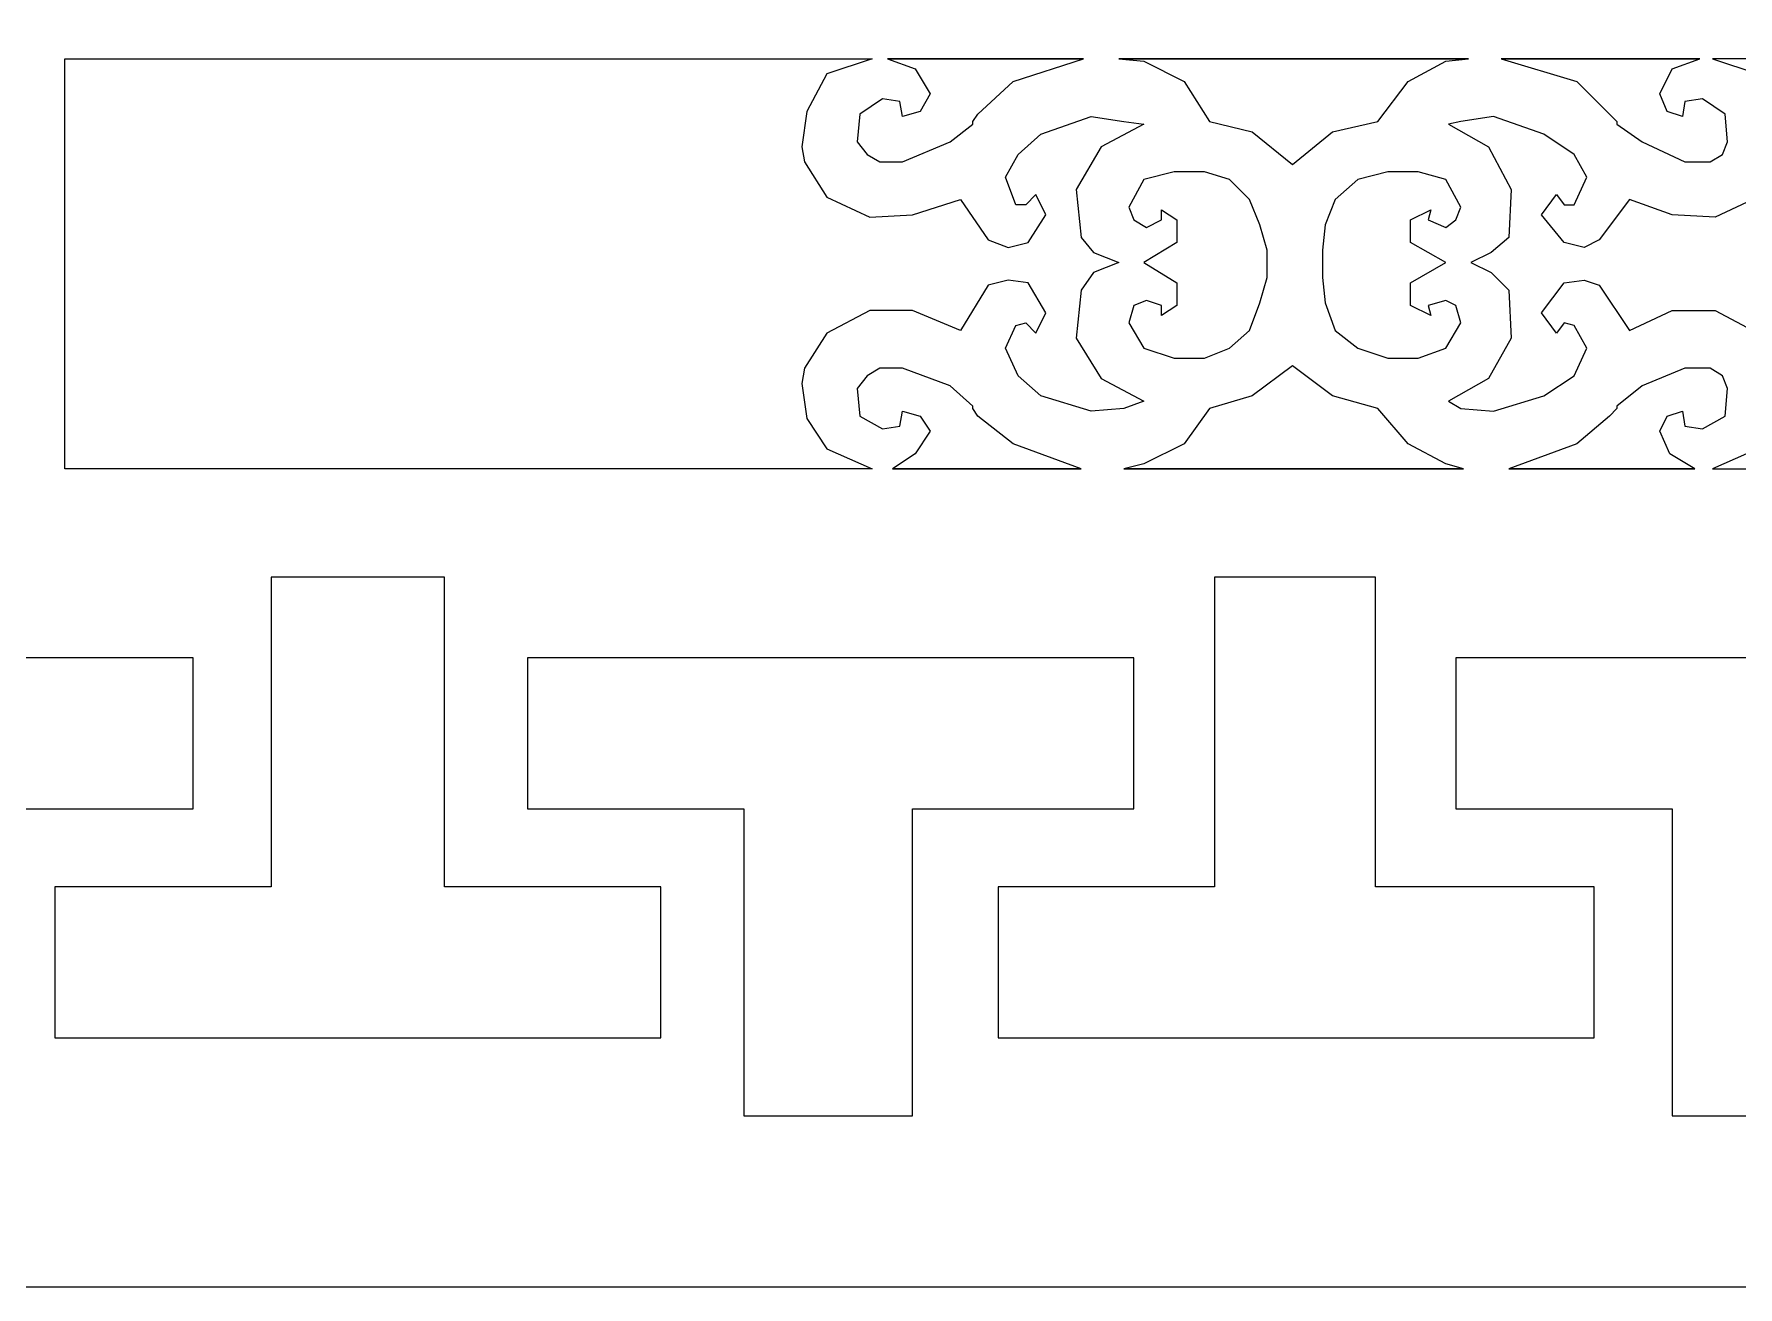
# Model space of a CAD drawing. Header units: centimetres. Extents: x -6.6 to 5.7, y -11.1 to 14.
# Drawn here: x -3.149 to 0.46, y -11.139 to -8.486 of the extents above; entities that cross this region are included whole.
import ezdxf

# ---------------------------------------------------------------- set-up
doc = ezdxf.new("R2010")
doc.units = ezdxf.units.CM
doc.header["$MEASUREMENT"] = 0

msp = doc.modelspace()

# ---------------------------------------------------------------- linework, layer by layer
at = {"color": 242, "lineweight": 9}
for points, knots in [([(-6.63835, 1.16011), (-6.63835, 1.16011), (5.6716, 1.16011), (5.6716, 1.16011), (5.6716, 1.16011), (5.6716, 1.16011), (5.6716, -11.1392), (5.6716, -11.1392), (5.6716, -11.1392), (5.6716, -11.1392), (-6.63835, -11.1392), (-6.63835, -11.1392), (-6.63835, -11.1392), (-6.63835, -11.1392), (-6.63835, 1.16011), (-6.63835, 1.16011)], [0, 0, 0, 0, 0.2, 0.2, 0.2, 0.2, 0.4, 0.4, 0.4, 0.4, 0.6, 0.6, 0.6, 0.6, 1, 1, 1, 1]), ([(-1.37326, -8.53861), (-1.37326, -8.53861), (-3.08391, -8.53861), (-3.08391, -8.53861), (-3.08391, -8.53861), (-3.08391, -8.53861), (-3.08391, -9.40725), (-3.08391, -9.40725), (-3.08391, -9.40725), (-3.08391, -9.40725), (-1.37326, -9.40725), (-1.37326, -9.40725), (-1.37326, -9.40725), (-1.37326, -9.40725), (-1.46926, -9.36465), (-1.46926, -9.36465), (-1.46926, -9.36465), (-1.46926, -9.36465), (-1.51184, -9.30069), (-1.51184, -9.30069), (-1.51184, -9.30069), (-1.51184, -9.30069), (-1.52254, -9.2261), (-1.52254, -9.2261), (-1.52254, -9.2261), (-1.52254, -9.2261), (-1.51722, -9.19416), (-1.51722, -9.19416), (-1.51722, -9.19416), (-1.51722, -9.19416), (-1.46926, -9.11947), (-1.46926, -9.11947), (-1.46926, -9.11947), (-1.46926, -9.11947), (-1.37864, -9.07154), (-1.37864, -9.07154), (-1.37864, -9.07154), (-1.37864, -9.07154), (-1.28803, -9.07154), (-1.28803, -9.07154), (-1.28803, -9.07154), (-1.28803, -9.07154), (-1.18679, -9.11418), (-1.18679, -9.11418), (-1.18679, -9.11418), (-1.18679, -9.11418), (-1.12819, -9.01826), (-1.12819, -9.01826), (-1.12819, -9.01826), (-1.12819, -9.01826), (-1.08552, -9.0076), (-1.08552, -9.0076), (-1.08552, -9.0076), (-1.08552, -9.0076), (-1.04293, -9.01293), (-1.04293, -9.01293), (-1.04293, -9.01293), (-1.04293, -9.01293), (-1.00563, -9.07684), (-1.00563, -9.07684), (-1.00563, -9.07684), (-1.00563, -9.07684), (-1.02694, -9.11947), (-1.02694, -9.11947), (-1.02694, -9.11947), (-1.02694, -9.11947), (-1.04822, -9.09818), (-1.04822, -9.09818), (-1.04822, -9.09818), (-1.04822, -9.09818), (-1.06954, -9.10352), (-1.06954, -9.10352), (-1.06954, -9.10352), (-1.06954, -9.10352), (-1.09087, -9.15147), (-1.09087, -9.15147), (-1.09087, -9.15147), (-1.09087, -9.15147), (-1.06424, -9.21012), (-1.06424, -9.21012), (-1.06424, -9.21012), (-1.06424, -9.21012), (-1.0163, -9.25273), (-1.0163, -9.25273), (-1.0163, -9.25273), (-1.0163, -9.25273), (-0.90973, -9.28471), (-0.90973, -9.28471), (-0.90973, -9.28471), (-0.90973, -9.28471), (-0.84039, -9.27936), (-0.84039, -9.27936), (-0.84039, -9.27936), (-0.84039, -9.27936), (-0.79781, -9.26341), (-0.79781, -9.26341), (-0.79781, -9.26341), (-0.79781, -9.26341), (-0.88839, -9.21542), (-0.88839, -9.21542), (-0.88839, -9.21542), (-0.88839, -9.21542), (-0.94165, -9.13013), (-0.94165, -9.13013), (-0.94165, -9.13013), (-0.94165, -9.13013), (-0.93101, -9.02892), (-0.93101, -9.02892), (-0.93101, -9.02892), (-0.93101, -9.02892), (-0.90436, -8.99159), (-0.90436, -8.99159), (-0.90436, -8.99159), (-0.90436, -8.99159), (-0.85107, -8.97028), (-0.85107, -8.97028), (-0.85107, -8.97028), (-0.85107, -8.97028), (-0.90436, -8.94899), (-0.90436, -8.94899), (-0.90436, -8.94899), (-0.90436, -8.94899), (-0.93101, -8.91702), (-0.93101, -8.91702), (-0.93101, -8.91702), (-0.93101, -8.91702), (-0.94165, -8.81575), (-0.94165, -8.81575), (-0.94165, -8.81575), (-0.94165, -8.81575), (-0.88839, -8.72518), (-0.88839, -8.72518), (-0.88839, -8.72518), (-0.88839, -8.72518), (-0.79781, -8.67718), (-0.79781, -8.67718), (-0.79781, -8.67718), (-0.79781, -8.67718), (-0.84039, -8.67188), (-0.84039, -8.67188), (-0.84039, -8.67188), (-0.84039, -8.67188), (-0.90973, -8.6612), (-0.90973, -8.6612), (-0.90973, -8.6612), (-0.90973, -8.6612), (-1.0163, -8.69851), (-1.0163, -8.69851), (-1.0163, -8.69851), (-1.0163, -8.69851), (-1.06424, -8.74116), (-1.06424, -8.74116), (-1.06424, -8.74116), (-1.06424, -8.74116), (-1.09087, -8.78913), (-1.09087, -8.78913), (-1.09087, -8.78913), (-1.09087, -8.78913), (-1.06954, -8.84769), (-1.06954, -8.84769), (-1.06954, -8.84769), (-1.06954, -8.84769), (-1.04822, -8.84769), (-1.04822, -8.84769), (-1.04822, -8.84769), (-1.04822, -8.84769), (-1.02694, -8.8264), (-1.02694, -8.8264), (-1.02694, -8.8264), (-1.02694, -8.8264), (-1.00563, -8.86908), (-1.00563, -8.86908), (-1.00563, -8.86908), (-1.00563, -8.86908), (-1.04293, -8.9277), (-1.04293, -8.9277), (-1.04293, -8.9277), (-1.04293, -8.9277), (-1.08552, -8.9383), (-1.08552, -8.9383), (-1.08552, -8.9383), (-1.08552, -8.9383), (-1.12819, -8.92235), (-1.12819, -8.92235), (-1.12819, -8.92235), (-1.12819, -8.92235), (-1.18679, -8.83705), (-1.18679, -8.83705), (-1.18679, -8.83705), (-1.18679, -8.83705), (-1.28803, -8.86908), (-1.28803, -8.86908), (-1.28803, -8.86908), (-1.28803, -8.86908), (-1.37864, -8.87438), (-1.37864, -8.87438), (-1.37864, -8.87438), (-1.37864, -8.87438), (-1.46926, -8.83176), (-1.46926, -8.83176), (-1.46926, -8.83176), (-1.46926, -8.83176), (-1.51722, -8.75712), (-1.51722, -8.75712), (-1.51722, -8.75712), (-1.51722, -8.75712), (-1.52254, -8.72518), (-1.52254, -8.72518), (-1.52254, -8.72518), (-1.52254, -8.72518), (-1.51184, -8.65056), (-1.51184, -8.65056), (-1.51184, -8.65056), (-1.51184, -8.65056), (-1.46926, -8.57062), (-1.46926, -8.57062), (-1.46926, -8.57062), (-1.46926, -8.57062), (-1.37326, -8.53861), (-1.37326, -8.53861)], [0, 0, 0, 0, 0.0178571, 0.0178571, 0.0178571, 0.0178571, 0.0357143, 0.0357143, 0.0357143, 0.0357143, 0.0535714, 0.0535714, 0.0535714, 0.0535714, 0.0714286, 0.0714286, 0.0714286, 0.0714286, 0.0892857, 0.0892857, 0.0892857, 0.0892857, 0.1071429, 0.1071429, 0.1071429, 0.1071429, 0.125, 0.125, 0.125, 0.125, 0.1428571, 0.1428571, 0.1428571, 0.1428571, 0.1607143, 0.1607143, 0.1607143, 0.1607143, 0.1785714, 0.1785714, 0.1785714, 0.1785714, 0.1964286, 0.1964286, 0.1964286, 0.1964286, 0.2142857, 0.2142857, 0.2142857, 0.2142857, 0.2321429, 0.2321429, 0.2321429, 0.2321429, 0.25, 0.25, 0.25, 0.25, 0.2678571, 0.2678571, 0.2678571, 0.2678571, 0.2857143, 0.2857143, 0.2857143, 0.2857143, 0.3035714, 0.3035714, 0.3035714, 0.3035714, 0.3214286, 0.3214286, 0.3214286, 0.3214286, 0.3392857, 0.3392857, 0.3392857, 0.3392857, 0.3571429, 0.3571429, 0.3571429, 0.3571429, 0.375, 0.375, 0.375, 0.375, 0.3928571, 0.3928571, 0.3928571, 0.3928571, 0.4107143, 0.4107143, 0.4107143, 0.4107143, 0.4285714, 0.4285714, 0.4285714, 0.4285714, 0.4464286, 0.4464286, 0.4464286, 0.4464286, 0.4642857, 0.4642857, 0.4642857, 0.4642857, 0.4821429, 0.4821429, 0.4821429, 0.4821429, 0.5, 0.5, 0.5, 0.5, 0.5178571, 0.5178571, 0.5178571, 0.5178571, 0.5357143, 0.5357143, 0.5357143, 0.5357143, 0.5535714, 0.5535714, 0.5535714, 0.5535714, 0.5714286, 0.5714286, 0.5714286, 0.5714286, 0.5892857, 0.5892857, 0.5892857, 0.5892857, 0.6071429, 0.6071429, 0.6071429, 0.6071429, 0.625, 0.625, 0.625, 0.625, 0.6428571, 0.6428571, 0.6428571, 0.6428571, 0.6607143, 0.6607143, 0.6607143, 0.6607143, 0.6785714, 0.6785714, 0.6785714, 0.6785714, 0.6964286, 0.6964286, 0.6964286, 0.6964286, 0.7142857, 0.7142857, 0.7142857, 0.7142857, 0.7321429, 0.7321429, 0.7321429, 0.7321429, 0.75, 0.75, 0.75, 0.75, 0.7678571, 0.7678571, 0.7678571, 0.7678571, 0.7857143, 0.7857143, 0.7857143, 0.7857143, 0.8035714, 0.8035714, 0.8035714, 0.8035714, 0.8214286, 0.8214286, 0.8214286, 0.8214286, 0.8392857, 0.8392857, 0.8392857, 0.8392857, 0.8571429, 0.8571429, 0.8571429, 0.8571429, 0.875, 0.875, 0.875, 0.875, 0.8928571, 0.8928571, 0.8928571, 0.8928571, 0.9107143, 0.9107143, 0.9107143, 0.9107143, 0.9285714, 0.9285714, 0.9285714, 0.9285714, 0.9464286, 0.9464286, 0.9464286, 0.9464286, 0.9642857, 0.9642857, 0.9642857, 0.9642857, 1, 1, 1, 1]), ([(-0.92571, -8.53861), (-0.92571, -8.53861), (-1.07491, -8.58662), (-1.07491, -8.58662), (-1.07491, -8.58662), (-1.07491, -8.58662), (-1.14955, -8.6559), (-1.14955, -8.6559), (-1.14955, -8.6559), (-1.14955, -8.6559), (-1.16015, -8.67188), (-1.16015, -8.67188), (-1.16015, -8.67188), (-1.16015, -8.67188), (-1.16015, -8.67718), (-1.16015, -8.67718), (-1.16015, -8.67718), (-1.16015, -8.67718), (-1.20812, -8.7145), (-1.20812, -8.7145), (-1.20812, -8.7145), (-1.20812, -8.7145), (-1.30938, -8.75712), (-1.30938, -8.75712), (-1.30938, -8.75712), (-1.30938, -8.75712), (-1.35735, -8.75712), (-1.35735, -8.75712), (-1.35735, -8.75712), (-1.35735, -8.75712), (-1.38393, -8.74116), (-1.38393, -8.74116), (-1.38393, -8.74116), (-1.38393, -8.74116), (-1.40529, -8.7145), (-1.40529, -8.7145), (-1.40529, -8.7145), (-1.40529, -8.7145), (-1.39994, -8.6559), (-1.39994, -8.6559), (-1.39994, -8.6559), (-1.39994, -8.6559), (-1.35197, -8.6239), (-1.35197, -8.6239), (-1.35197, -8.6239), (-1.35197, -8.6239), (-1.31468, -8.62928), (-1.31468, -8.62928), (-1.31468, -8.62928), (-1.31468, -8.62928), (-1.30938, -8.6612), (-1.30938, -8.6612), (-1.30938, -8.6612), (-1.30938, -8.6612), (-1.27207, -8.65056), (-1.27207, -8.65056), (-1.27207, -8.65056), (-1.27207, -8.65056), (-1.25077, -8.61326), (-1.25077, -8.61326), (-1.25077, -8.61326), (-1.25077, -8.61326), (-1.28273, -8.55995), (-1.28273, -8.55995), (-1.28273, -8.55995), (-1.28273, -8.55995), (-1.34133, -8.53861), (-1.34133, -8.53861), (-1.34133, -8.53861), (-1.34133, -8.53861), (-0.92571, -8.53861), (-0.92571, -8.53861)], [0, 0, 0, 0, 0.0526316, 0.0526316, 0.0526316, 0.0526316, 0.1052632, 0.1052632, 0.1052632, 0.1052632, 0.1578947, 0.1578947, 0.1578947, 0.1578947, 0.2105263, 0.2105263, 0.2105263, 0.2105263, 0.2631579, 0.2631579, 0.2631579, 0.2631579, 0.3157895, 0.3157895, 0.3157895, 0.3157895, 0.3684211, 0.3684211, 0.3684211, 0.3684211, 0.4210526, 0.4210526, 0.4210526, 0.4210526, 0.4736842, 0.4736842, 0.4736842, 0.4736842, 0.5263158, 0.5263158, 0.5263158, 0.5263158, 0.5789474, 0.5789474, 0.5789474, 0.5789474, 0.6315789, 0.6315789, 0.6315789, 0.6315789, 0.6842105, 0.6842105, 0.6842105, 0.6842105, 0.7368421, 0.7368421, 0.7368421, 0.7368421, 0.7894737, 0.7894737, 0.7894737, 0.7894737, 0.8421053, 0.8421053, 0.8421053, 0.8421053, 0.8947368, 0.8947368, 0.8947368, 0.8947368, 1, 1, 1, 1]), ([(-1.34133, -8.53861), (-1.34133, -8.53861), (-0.92571, -8.53861), (-0.92571, -8.53861), (-0.92571, -8.53861), (-0.92571, -8.53861), (-1.34133, -8.53861), (-1.34133, -8.53861)], [0, 0, 0, 0, 0.3333333, 0.3333333, 0.3333333, 0.3333333, 1, 1, 1, 1]), ([(-0.11038, -8.53861), (-0.11038, -8.53861), (-0.15828, -8.54399), (-0.15828, -8.54399), (-0.15828, -8.54399), (-0.15828, -8.54399), (-0.23824, -8.58662), (-0.23824, -8.58662), (-0.23824, -8.58662), (-0.23824, -8.58662), (-0.30219, -8.67188), (-0.30219, -8.67188), (-0.30219, -8.67188), (-0.30219, -8.67188), (-0.39814, -8.69319), (-0.39814, -8.69319), (-0.39814, -8.69319), (-0.39814, -8.69319), (-0.48338, -8.7625), (-0.48338, -8.7625), (-0.48338, -8.7625), (-0.48338, -8.7625), (-0.56862, -8.69319), (-0.56862, -8.69319), (-0.56862, -8.69319), (-0.56862, -8.69319), (-0.65921, -8.67188), (-0.65921, -8.67188), (-0.65921, -8.67188), (-0.65921, -8.67188), (-0.71253, -8.58662), (-0.71253, -8.58662), (-0.71253, -8.58662), (-0.71253, -8.58662), (-0.79781, -8.54399), (-0.79781, -8.54399), (-0.79781, -8.54399), (-0.79781, -8.54399), (-0.85107, -8.53861), (-0.85107, -8.53861), (-0.85107, -8.53861), (-0.85107, -8.53861), (-0.11038, -8.53861), (-0.11038, -8.53861)], [0, 0, 0, 0, 0.0833333, 0.0833333, 0.0833333, 0.0833333, 0.1666667, 0.1666667, 0.1666667, 0.1666667, 0.25, 0.25, 0.25, 0.25, 0.3333333, 0.3333333, 0.3333333, 0.3333333, 0.4166667, 0.4166667, 0.4166667, 0.4166667, 0.5, 0.5, 0.5, 0.5, 0.5833333, 0.5833333, 0.5833333, 0.5833333, 0.6666667, 0.6666667, 0.6666667, 0.6666667, 0.75, 0.75, 0.75, 0.75, 0.8333333, 0.8333333, 0.8333333, 0.8333333, 1, 1, 1, 1]), ([(-0.85107, -8.53861), (-0.85107, -8.53861), (-0.11038, -8.53861), (-0.11038, -8.53861), (-0.11038, -8.53861), (-0.11038, -8.53861), (-0.85107, -8.53861), (-0.85107, -8.53861)], [0, 0, 0, 0, 0.3333333, 0.3333333, 0.3333333, 0.3333333, 1, 1, 1, 1]), ([(0.40658, -8.53861), (0.40658, -8.53861), (2.1225, -8.53861), (2.1225, -8.53861), (2.1225, -8.53861), (2.1225, -8.53861), (2.1225, -9.40725), (2.1225, -9.40725), (2.1225, -9.40725), (2.1225, -9.40725), (0.40658, -9.40725), (0.40658, -9.40725), (0.40658, -9.40725), (0.40658, -9.40725), (0.50245, -9.36465), (0.50245, -9.36465), (0.50245, -9.36465), (0.50245, -9.36465), (0.56111, -9.30069), (0.56111, -9.30069), (0.56111, -9.30069), (0.56111, -9.30069), (0.56643, -9.2261), (0.56643, -9.2261), (0.56643, -9.2261), (0.56643, -9.2261), (0.56111, -9.19416), (0.56111, -9.19416), (0.56111, -9.19416), (0.56111, -9.19416), (0.50245, -9.11947), (0.50245, -9.11947), (0.50245, -9.11947), (0.50245, -9.11947), (0.41187, -9.07154), (0.41187, -9.07154), (0.41187, -9.07154), (0.41187, -9.07154), (0.32132, -9.07154), (0.32132, -9.07154), (0.32132, -9.07154), (0.32132, -9.07154), (0.23069, -9.11418), (0.23069, -9.11418), (0.23069, -9.11418), (0.23069, -9.11418), (0.16676, -9.01826), (0.16676, -9.01826), (0.16676, -9.01826), (0.16676, -9.01826), (0.13475, -9.0076), (0.13475, -9.0076), (0.13475, -9.0076), (0.13475, -9.0076), (0.09213, -9.01293), (0.09213, -9.01293), (0.09213, -9.01293), (0.09213, -9.01293), (0.04422, -9.07684), (0.04422, -9.07684), (0.04422, -9.07684), (0.04422, -9.07684), (0.07614, -9.11947), (0.07614, -9.11947), (0.07614, -9.11947), (0.07614, -9.11947), (0.09213, -9.09818), (0.09213, -9.09818), (0.09213, -9.09818), (0.09213, -9.09818), (0.11343, -9.10352), (0.11343, -9.10352), (0.11343, -9.10352), (0.11343, -9.10352), (0.14013, -9.15147), (0.14013, -9.15147), (0.14013, -9.15147), (0.14013, -9.15147), (0.11343, -9.21012), (0.11343, -9.21012), (0.11343, -9.21012), (0.11343, -9.21012), (0.04952, -9.25273), (0.04952, -9.25273), (0.04952, -9.25273), (0.04952, -9.25273), (-0.05705, -9.28471), (-0.05705, -9.28471), (-0.05705, -9.28471), (-0.05705, -9.28471), (-0.12632, -9.27936), (-0.12632, -9.27936), (-0.12632, -9.27936), (-0.12632, -9.27936), (-0.15301, -9.26341), (-0.15301, -9.26341), (-0.15301, -9.26341), (-0.15301, -9.26341), (-0.0677, -9.21542), (-0.0677, -9.21542), (-0.0677, -9.21542), (-0.0677, -9.21542), (-0.01978, -9.13013), (-0.01978, -9.13013), (-0.01978, -9.13013), (-0.01978, -9.13013), (-0.0251, -9.02892), (-0.0251, -9.02892), (-0.0251, -9.02892), (-0.0251, -9.02892), (-0.06243, -8.99159), (-0.06243, -8.99159), (-0.06243, -8.99159), (-0.06243, -8.99159), (-0.10504, -8.97028), (-0.10504, -8.97028), (-0.10504, -8.97028), (-0.10504, -8.97028), (-0.06243, -8.94899), (-0.06243, -8.94899), (-0.06243, -8.94899), (-0.06243, -8.94899), (-0.0251, -8.91702), (-0.0251, -8.91702), (-0.0251, -8.91702), (-0.0251, -8.91702), (-0.01978, -8.81575), (-0.01978, -8.81575), (-0.01978, -8.81575), (-0.01978, -8.81575), (-0.0677, -8.72518), (-0.0677, -8.72518), (-0.0677, -8.72518), (-0.0677, -8.72518), (-0.15301, -8.67718), (-0.15301, -8.67718), (-0.15301, -8.67718), (-0.15301, -8.67718), (-0.12632, -8.67188), (-0.12632, -8.67188), (-0.12632, -8.67188), (-0.12632, -8.67188), (-0.05705, -8.6612), (-0.05705, -8.6612), (-0.05705, -8.6612), (-0.05705, -8.6612), (0.04952, -8.69851), (0.04952, -8.69851), (0.04952, -8.69851), (0.04952, -8.69851), (0.11343, -8.74116), (0.11343, -8.74116), (0.11343, -8.74116), (0.11343, -8.74116), (0.14013, -8.78913), (0.14013, -8.78913), (0.14013, -8.78913), (0.14013, -8.78913), (0.11343, -8.84769), (0.11343, -8.84769), (0.11343, -8.84769), (0.11343, -8.84769), (0.09213, -8.84769), (0.09213, -8.84769), (0.09213, -8.84769), (0.09213, -8.84769), (0.07614, -8.8264), (0.07614, -8.8264), (0.07614, -8.8264), (0.07614, -8.8264), (0.04422, -8.86908), (0.04422, -8.86908), (0.04422, -8.86908), (0.04422, -8.86908), (0.09213, -8.9277), (0.09213, -8.9277), (0.09213, -8.9277), (0.09213, -8.9277), (0.13475, -8.9383), (0.13475, -8.9383), (0.13475, -8.9383), (0.13475, -8.9383), (0.16676, -8.92235), (0.16676, -8.92235), (0.16676, -8.92235), (0.16676, -8.92235), (0.23069, -8.83705), (0.23069, -8.83705), (0.23069, -8.83705), (0.23069, -8.83705), (0.32132, -8.86908), (0.32132, -8.86908), (0.32132, -8.86908), (0.32132, -8.86908), (0.41187, -8.87438), (0.41187, -8.87438), (0.41187, -8.87438), (0.41187, -8.87438), (0.50245, -8.83176), (0.50245, -8.83176), (0.50245, -8.83176), (0.50245, -8.83176), (0.56111, -8.75712), (0.56111, -8.75712), (0.56111, -8.75712), (0.56111, -8.75712), (0.56643, -8.72518), (0.56643, -8.72518), (0.56643, -8.72518), (0.56643, -8.72518), (0.56111, -8.65056), (0.56111, -8.65056), (0.56111, -8.65056), (0.56111, -8.65056), (0.50245, -8.57062), (0.50245, -8.57062), (0.50245, -8.57062), (0.50245, -8.57062), (0.40658, -8.53861), (0.40658, -8.53861)], [0, 0, 0, 0, 0.0178571, 0.0178571, 0.0178571, 0.0178571, 0.0357143, 0.0357143, 0.0357143, 0.0357143, 0.0535714, 0.0535714, 0.0535714, 0.0535714, 0.0714286, 0.0714286, 0.0714286, 0.0714286, 0.0892857, 0.0892857, 0.0892857, 0.0892857, 0.1071429, 0.1071429, 0.1071429, 0.1071429, 0.125, 0.125, 0.125, 0.125, 0.1428571, 0.1428571, 0.1428571, 0.1428571, 0.1607143, 0.1607143, 0.1607143, 0.1607143, 0.1785714, 0.1785714, 0.1785714, 0.1785714, 0.1964286, 0.1964286, 0.1964286, 0.1964286, 0.2142857, 0.2142857, 0.2142857, 0.2142857, 0.2321429, 0.2321429, 0.2321429, 0.2321429, 0.25, 0.25, 0.25, 0.25, 0.2678571, 0.2678571, 0.2678571, 0.2678571, 0.2857143, 0.2857143, 0.2857143, 0.2857143, 0.3035714, 0.3035714, 0.3035714, 0.3035714, 0.3214286, 0.3214286, 0.3214286, 0.3214286, 0.3392857, 0.3392857, 0.3392857, 0.3392857, 0.3571429, 0.3571429, 0.3571429, 0.3571429, 0.375, 0.375, 0.375, 0.375, 0.3928571, 0.3928571, 0.3928571, 0.3928571, 0.4107143, 0.4107143, 0.4107143, 0.4107143, 0.4285714, 0.4285714, 0.4285714, 0.4285714, 0.4464286, 0.4464286, 0.4464286, 0.4464286, 0.4642857, 0.4642857, 0.4642857, 0.4642857, 0.4821429, 0.4821429, 0.4821429, 0.4821429, 0.5, 0.5, 0.5, 0.5, 0.5178571, 0.5178571, 0.5178571, 0.5178571, 0.5357143, 0.5357143, 0.5357143, 0.5357143, 0.5535714, 0.5535714, 0.5535714, 0.5535714, 0.5714286, 0.5714286, 0.5714286, 0.5714286, 0.5892857, 0.5892857, 0.5892857, 0.5892857, 0.6071429, 0.6071429, 0.6071429, 0.6071429, 0.625, 0.625, 0.625, 0.625, 0.6428571, 0.6428571, 0.6428571, 0.6428571, 0.6607143, 0.6607143, 0.6607143, 0.6607143, 0.6785714, 0.6785714, 0.6785714, 0.6785714, 0.6964286, 0.6964286, 0.6964286, 0.6964286, 0.7142857, 0.7142857, 0.7142857, 0.7142857, 0.7321429, 0.7321429, 0.7321429, 0.7321429, 0.75, 0.75, 0.75, 0.75, 0.7678571, 0.7678571, 0.7678571, 0.7678571, 0.7857143, 0.7857143, 0.7857143, 0.7857143, 0.8035714, 0.8035714, 0.8035714, 0.8035714, 0.8214286, 0.8214286, 0.8214286, 0.8214286, 0.8392857, 0.8392857, 0.8392857, 0.8392857, 0.8571429, 0.8571429, 0.8571429, 0.8571429, 0.875, 0.875, 0.875, 0.875, 0.8928571, 0.8928571, 0.8928571, 0.8928571, 0.9107143, 0.9107143, 0.9107143, 0.9107143, 0.9285714, 0.9285714, 0.9285714, 0.9285714, 0.9464286, 0.9464286, 0.9464286, 0.9464286, 0.9642857, 0.9642857, 0.9642857, 0.9642857, 1, 1, 1, 1]), ([(0.37995, -8.53861), (0.37995, -8.53861), (0.32132, -8.55995), (0.32132, -8.55995), (0.32132, -8.55995), (0.32132, -8.55995), (0.29467, -8.61326), (0.29467, -8.61326), (0.29467, -8.61326), (0.29467, -8.61326), (0.31063, -8.65056), (0.31063, -8.65056), (0.31063, -8.65056), (0.31063, -8.65056), (0.34265, -8.6612), (0.34265, -8.6612), (0.34265, -8.6612), (0.34265, -8.6612), (0.34793, -8.62928), (0.34793, -8.62928), (0.34793, -8.62928), (0.34793, -8.62928), (0.38522, -8.6239), (0.38522, -8.6239), (0.38522, -8.6239), (0.38522, -8.6239), (0.43322, -8.6559), (0.43322, -8.6559), (0.43322, -8.6559), (0.43322, -8.6559), (0.43853, -8.7145), (0.43853, -8.7145), (0.43853, -8.7145), (0.43853, -8.7145), (0.42789, -8.74116), (0.42789, -8.74116), (0.42789, -8.74116), (0.42789, -8.74116), (0.40126, -8.75712), (0.40126, -8.75712), (0.40126, -8.75712), (0.40126, -8.75712), (0.34793, -8.75712), (0.34793, -8.75712), (0.34793, -8.75712), (0.34793, -8.75712), (0.25736, -8.7145), (0.25736, -8.7145), (0.25736, -8.7145), (0.25736, -8.7145), (0.20404, -8.67718), (0.20404, -8.67718), (0.20404, -8.67718), (0.20404, -8.67718), (0.20404, -8.67188), (0.20404, -8.67188), (0.20404, -8.67188), (0.20404, -8.67188), (0.18808, -8.6559), (0.18808, -8.6559), (0.18808, -8.6559), (0.18808, -8.6559), (0.11882, -8.58662), (0.11882, -8.58662), (0.11882, -8.58662), (0.11882, -8.58662), (-0.0411, -8.53861), (-0.0411, -8.53861), (-0.0411, -8.53861), (-0.0411, -8.53861), (0.37995, -8.53861), (0.37995, -8.53861)], [0, 0, 0, 0, 0.0526316, 0.0526316, 0.0526316, 0.0526316, 0.1052632, 0.1052632, 0.1052632, 0.1052632, 0.1578947, 0.1578947, 0.1578947, 0.1578947, 0.2105263, 0.2105263, 0.2105263, 0.2105263, 0.2631579, 0.2631579, 0.2631579, 0.2631579, 0.3157895, 0.3157895, 0.3157895, 0.3157895, 0.3684211, 0.3684211, 0.3684211, 0.3684211, 0.4210526, 0.4210526, 0.4210526, 0.4210526, 0.4736842, 0.4736842, 0.4736842, 0.4736842, 0.5263158, 0.5263158, 0.5263158, 0.5263158, 0.5789474, 0.5789474, 0.5789474, 0.5789474, 0.6315789, 0.6315789, 0.6315789, 0.6315789, 0.6842105, 0.6842105, 0.6842105, 0.6842105, 0.7368421, 0.7368421, 0.7368421, 0.7368421, 0.7894737, 0.7894737, 0.7894737, 0.7894737, 0.8421053, 0.8421053, 0.8421053, 0.8421053, 0.8947368, 0.8947368, 0.8947368, 0.8947368, 1, 1, 1, 1]), ([(-0.0411, -8.53861), (-0.0411, -8.53861), (0.37995, -8.53861), (0.37995, -8.53861), (0.37995, -8.53861), (0.37995, -8.53861), (-0.0411, -8.53861), (-0.0411, -8.53861)], [0, 0, 0, 0, 0.3333333, 0.3333333, 0.3333333, 0.3333333, 1, 1, 1, 1]), ([(-0.53668, -8.99159), (-0.53668, -8.99159), (-0.53668, -9.00222), (-0.53668, -9.00222), (-0.53668, -9.00222), (-0.53668, -9.00222), (-0.55266, -9.05559), (-0.55266, -9.05559), (-0.55266, -9.05559), (-0.55266, -9.05559), (-0.57401, -9.11418), (-0.57401, -9.11418), (-0.57401, -9.11418), (-0.57401, -9.11418), (-0.61659, -9.15147), (-0.61659, -9.15147), (-0.61659, -9.15147), (-0.61659, -9.15147), (-0.66991, -9.17281), (-0.66991, -9.17281), (-0.66991, -9.17281), (-0.66991, -9.17281), (-0.73388, -9.17281), (-0.73388, -9.17281), (-0.73388, -9.17281), (-0.73388, -9.17281), (-0.79781, -9.15147), (-0.79781, -9.15147), (-0.79781, -9.15147), (-0.79781, -9.15147), (-0.8298, -9.09818), (-0.8298, -9.09818), (-0.8298, -9.09818), (-0.8298, -9.09818), (-0.81909, -9.06086), (-0.81909, -9.06086), (-0.81909, -9.06086), (-0.81909, -9.06086), (-0.7925, -9.05025), (-0.7925, -9.05025), (-0.7925, -9.05025), (-0.7925, -9.05025), (-0.7605, -9.06086), (-0.7605, -9.06086), (-0.7605, -9.06086), (-0.7605, -9.06086), (-0.7605, -9.0822), (-0.7605, -9.0822), (-0.7605, -9.0822), (-0.7605, -9.0822), (-0.72848, -9.06086), (-0.72848, -9.06086), (-0.72848, -9.06086), (-0.72848, -9.06086), (-0.72848, -9.01293), (-0.72848, -9.01293), (-0.72848, -9.01293), (-0.72848, -9.01293), (-0.79781, -8.97028), (-0.79781, -8.97028), (-0.79781, -8.97028), (-0.79781, -8.97028), (-0.72848, -8.9277), (-0.72848, -8.9277), (-0.72848, -8.9277), (-0.72848, -8.9277), (-0.72848, -8.87972), (-0.72848, -8.87972), (-0.72848, -8.87972), (-0.72848, -8.87972), (-0.7605, -8.85838), (-0.7605, -8.85838), (-0.7605, -8.85838), (-0.7605, -8.85838), (-0.7605, -8.87972), (-0.7605, -8.87972), (-0.7605, -8.87972), (-0.7605, -8.87972), (-0.7925, -8.89574), (-0.7925, -8.89574), (-0.7925, -8.89574), (-0.7925, -8.89574), (-0.81909, -8.87972), (-0.81909, -8.87972), (-0.81909, -8.87972), (-0.81909, -8.87972), (-0.8298, -8.85308), (-0.8298, -8.85308), (-0.8298, -8.85308), (-0.8298, -8.85308), (-0.79781, -8.79443), (-0.79781, -8.79443), (-0.79781, -8.79443), (-0.79781, -8.79443), (-0.73388, -8.77843), (-0.73388, -8.77843), (-0.73388, -8.77843), (-0.73388, -8.77843), (-0.66991, -8.77843), (-0.66991, -8.77843), (-0.66991, -8.77843), (-0.66991, -8.77843), (-0.61659, -8.79443), (-0.61659, -8.79443), (-0.61659, -8.79443), (-0.61659, -8.79443), (-0.57401, -8.83705), (-0.57401, -8.83705), (-0.57401, -8.83705), (-0.57401, -8.83705), (-0.55266, -8.89038), (-0.55266, -8.89038), (-0.55266, -8.89038), (-0.55266, -8.89038), (-0.53668, -8.94366), (-0.53668, -8.94366), (-0.53668, -8.94366), (-0.53668, -8.94366), (-0.53668, -8.94899), (-0.53668, -8.94899), (-0.53668, -8.94899), (-0.53668, -8.94899), (-0.53668, -8.97028), (-0.53668, -8.97028), (-0.53668, -8.97028), (-0.53668, -8.97028), (-0.53668, -8.99159), (-0.53668, -8.99159)], [0, 0, 0, 0, 0.030303, 0.030303, 0.030303, 0.030303, 0.0606061, 0.0606061, 0.0606061, 0.0606061, 0.0909091, 0.0909091, 0.0909091, 0.0909091, 0.1212121, 0.1212121, 0.1212121, 0.1212121, 0.1515152, 0.1515152, 0.1515152, 0.1515152, 0.1818182, 0.1818182, 0.1818182, 0.1818182, 0.2121212, 0.2121212, 0.2121212, 0.2121212, 0.2424242, 0.2424242, 0.2424242, 0.2424242, 0.2727273, 0.2727273, 0.2727273, 0.2727273, 0.3030303, 0.3030303, 0.3030303, 0.3030303, 0.3333333, 0.3333333, 0.3333333, 0.3333333, 0.3636364, 0.3636364, 0.3636364, 0.3636364, 0.3939394, 0.3939394, 0.3939394, 0.3939394, 0.4242424, 0.4242424, 0.4242424, 0.4242424, 0.4545455, 0.4545455, 0.4545455, 0.4545455, 0.4848485, 0.4848485, 0.4848485, 0.4848485, 0.5151515, 0.5151515, 0.5151515, 0.5151515, 0.5454545, 0.5454545, 0.5454545, 0.5454545, 0.5757576, 0.5757576, 0.5757576, 0.5757576, 0.6060606, 0.6060606, 0.6060606, 0.6060606, 0.6363636, 0.6363636, 0.6363636, 0.6363636, 0.6666667, 0.6666667, 0.6666667, 0.6666667, 0.6969697, 0.6969697, 0.6969697, 0.6969697, 0.7272727, 0.7272727, 0.7272727, 0.7272727, 0.7575758, 0.7575758, 0.7575758, 0.7575758, 0.7878788, 0.7878788, 0.7878788, 0.7878788, 0.8181818, 0.8181818, 0.8181818, 0.8181818, 0.8484848, 0.8484848, 0.8484848, 0.8484848, 0.8787879, 0.8787879, 0.8787879, 0.8787879, 0.9090909, 0.9090909, 0.9090909, 0.9090909, 0.9393939, 0.9393939, 0.9393939, 0.9393939, 1, 1, 1, 1]), ([(-0.41941, -8.97028), (-0.41941, -8.97028), (-0.41941, -8.94899), (-0.41941, -8.94899), (-0.41941, -8.94899), (-0.41941, -8.94899), (-0.41941, -8.94366), (-0.41941, -8.94366), (-0.41941, -8.94366), (-0.41941, -8.94366), (-0.4141, -8.89038), (-0.4141, -8.89038), (-0.4141, -8.89038), (-0.4141, -8.89038), (-0.39281, -8.83705), (-0.39281, -8.83705), (-0.39281, -8.83705), (-0.39281, -8.83705), (-0.34486, -8.79443), (-0.34486, -8.79443), (-0.34486, -8.79443), (-0.34486, -8.79443), (-0.28086, -8.77843), (-0.28086, -8.77843), (-0.28086, -8.77843), (-0.28086, -8.77843), (-0.21691, -8.77843), (-0.21691, -8.77843), (-0.21691, -8.77843), (-0.21691, -8.77843), (-0.15828, -8.79443), (-0.15828, -8.79443), (-0.15828, -8.79443), (-0.15828, -8.79443), (-0.12632, -8.85308), (-0.12632, -8.85308), (-0.12632, -8.85308), (-0.12632, -8.85308), (-0.13702, -8.87972), (-0.13702, -8.87972), (-0.13702, -8.87972), (-0.13702, -8.87972), (-0.15828, -8.89574), (-0.15828, -8.89574), (-0.15828, -8.89574), (-0.15828, -8.89574), (-0.1956, -8.87972), (-0.1956, -8.87972), (-0.1956, -8.87972), (-0.1956, -8.87972), (-0.19028, -8.85838), (-0.19028, -8.85838), (-0.19028, -8.85838), (-0.19028, -8.85838), (-0.23293, -8.87972), (-0.23293, -8.87972), (-0.23293, -8.87972), (-0.23293, -8.87972), (-0.23293, -8.9277), (-0.23293, -8.9277), (-0.23293, -8.9277), (-0.23293, -8.9277), (-0.15828, -8.97028), (-0.15828, -8.97028), (-0.15828, -8.97028), (-0.15828, -8.97028), (-0.23293, -9.01293), (-0.23293, -9.01293), (-0.23293, -9.01293), (-0.23293, -9.01293), (-0.23293, -9.06086), (-0.23293, -9.06086), (-0.23293, -9.06086), (-0.23293, -9.06086), (-0.19028, -9.0822), (-0.19028, -9.0822), (-0.19028, -9.0822), (-0.19028, -9.0822), (-0.1956, -9.06086), (-0.1956, -9.06086), (-0.1956, -9.06086), (-0.1956, -9.06086), (-0.15828, -9.05025), (-0.15828, -9.05025), (-0.15828, -9.05025), (-0.15828, -9.05025), (-0.13702, -9.06086), (-0.13702, -9.06086), (-0.13702, -9.06086), (-0.13702, -9.06086), (-0.12632, -9.09818), (-0.12632, -9.09818), (-0.12632, -9.09818), (-0.12632, -9.09818), (-0.15828, -9.15147), (-0.15828, -9.15147), (-0.15828, -9.15147), (-0.15828, -9.15147), (-0.21691, -9.17281), (-0.21691, -9.17281), (-0.21691, -9.17281), (-0.21691, -9.17281), (-0.28086, -9.17281), (-0.28086, -9.17281), (-0.28086, -9.17281), (-0.28086, -9.17281), (-0.34486, -9.15147), (-0.34486, -9.15147), (-0.34486, -9.15147), (-0.34486, -9.15147), (-0.39281, -9.11418), (-0.39281, -9.11418), (-0.39281, -9.11418), (-0.39281, -9.11418), (-0.4141, -9.05559), (-0.4141, -9.05559), (-0.4141, -9.05559), (-0.4141, -9.05559), (-0.41941, -9.00222), (-0.41941, -9.00222), (-0.41941, -9.00222), (-0.41941, -9.00222), (-0.41941, -8.99159), (-0.41941, -8.99159), (-0.41941, -8.99159), (-0.41941, -8.99159), (-0.41941, -8.97028), (-0.41941, -8.97028)], [0, 0, 0, 0, 0.030303, 0.030303, 0.030303, 0.030303, 0.0606061, 0.0606061, 0.0606061, 0.0606061, 0.0909091, 0.0909091, 0.0909091, 0.0909091, 0.1212121, 0.1212121, 0.1212121, 0.1212121, 0.1515152, 0.1515152, 0.1515152, 0.1515152, 0.1818182, 0.1818182, 0.1818182, 0.1818182, 0.2121212, 0.2121212, 0.2121212, 0.2121212, 0.2424242, 0.2424242, 0.2424242, 0.2424242, 0.2727273, 0.2727273, 0.2727273, 0.2727273, 0.3030303, 0.3030303, 0.3030303, 0.3030303, 0.3333333, 0.3333333, 0.3333333, 0.3333333, 0.3636364, 0.3636364, 0.3636364, 0.3636364, 0.3939394, 0.3939394, 0.3939394, 0.3939394, 0.4242424, 0.4242424, 0.4242424, 0.4242424, 0.4545455, 0.4545455, 0.4545455, 0.4545455, 0.4848485, 0.4848485, 0.4848485, 0.4848485, 0.5151515, 0.5151515, 0.5151515, 0.5151515, 0.5454545, 0.5454545, 0.5454545, 0.5454545, 0.5757576, 0.5757576, 0.5757576, 0.5757576, 0.6060606, 0.6060606, 0.6060606, 0.6060606, 0.6363636, 0.6363636, 0.6363636, 0.6363636, 0.6666667, 0.6666667, 0.6666667, 0.6666667, 0.6969697, 0.6969697, 0.6969697, 0.6969697, 0.7272727, 0.7272727, 0.7272727, 0.7272727, 0.7575758, 0.7575758, 0.7575758, 0.7575758, 0.7878788, 0.7878788, 0.7878788, 0.7878788, 0.8181818, 0.8181818, 0.8181818, 0.8181818, 0.8484848, 0.8484848, 0.8484848, 0.8484848, 0.8787879, 0.8787879, 0.8787879, 0.8787879, 0.9090909, 0.9090909, 0.9090909, 0.9090909, 0.9393939, 0.9393939, 0.9393939, 0.9393939, 1, 1, 1, 1]), ([(-1.33068, -9.40725), (-1.33068, -9.40725), (-1.28273, -9.37533), (-1.28273, -9.37533), (-1.28273, -9.37533), (-1.28273, -9.37533), (-1.25077, -9.32734), (-1.25077, -9.32734), (-1.25077, -9.32734), (-1.25077, -9.32734), (-1.27207, -9.29539), (-1.27207, -9.29539), (-1.27207, -9.29539), (-1.27207, -9.29539), (-1.30938, -9.28471), (-1.30938, -9.28471), (-1.30938, -9.28471), (-1.30938, -9.28471), (-1.31468, -9.31668), (-1.31468, -9.31668), (-1.31468, -9.31668), (-1.31468, -9.31668), (-1.35197, -9.32204), (-1.35197, -9.32204), (-1.35197, -9.32204), (-1.35197, -9.32204), (-1.39994, -9.29539), (-1.39994, -9.29539), (-1.39994, -9.29539), (-1.39994, -9.29539), (-1.40529, -9.23678), (-1.40529, -9.23678), (-1.40529, -9.23678), (-1.40529, -9.23678), (-1.38393, -9.21012), (-1.38393, -9.21012), (-1.38393, -9.21012), (-1.38393, -9.21012), (-1.35735, -9.19416), (-1.35735, -9.19416), (-1.35735, -9.19416), (-1.35735, -9.19416), (-1.30938, -9.19416), (-1.30938, -9.19416), (-1.30938, -9.19416), (-1.30938, -9.19416), (-1.20812, -9.23138), (-1.20812, -9.23138), (-1.20812, -9.23138), (-1.20812, -9.23138), (-1.16015, -9.27402), (-1.16015, -9.27402), (-1.16015, -9.27402), (-1.16015, -9.27402), (-1.16015, -9.27936), (-1.16015, -9.27936), (-1.16015, -9.27936), (-1.16015, -9.27936), (-1.14955, -9.29539), (-1.14955, -9.29539), (-1.14955, -9.29539), (-1.14955, -9.29539), (-1.07491, -9.35402), (-1.07491, -9.35402), (-1.07491, -9.35402), (-1.07491, -9.35402), (-0.93101, -9.40725), (-0.93101, -9.40725), (-0.93101, -9.40725), (-0.93101, -9.40725), (-1.33068, -9.40725), (-1.33068, -9.40725)], [0, 0, 0, 0, 0.0526316, 0.0526316, 0.0526316, 0.0526316, 0.1052632, 0.1052632, 0.1052632, 0.1052632, 0.1578947, 0.1578947, 0.1578947, 0.1578947, 0.2105263, 0.2105263, 0.2105263, 0.2105263, 0.2631579, 0.2631579, 0.2631579, 0.2631579, 0.3157895, 0.3157895, 0.3157895, 0.3157895, 0.3684211, 0.3684211, 0.3684211, 0.3684211, 0.4210526, 0.4210526, 0.4210526, 0.4210526, 0.4736842, 0.4736842, 0.4736842, 0.4736842, 0.5263158, 0.5263158, 0.5263158, 0.5263158, 0.5789474, 0.5789474, 0.5789474, 0.5789474, 0.6315789, 0.6315789, 0.6315789, 0.6315789, 0.6842105, 0.6842105, 0.6842105, 0.6842105, 0.7368421, 0.7368421, 0.7368421, 0.7368421, 0.7894737, 0.7894737, 0.7894737, 0.7894737, 0.8421053, 0.8421053, 0.8421053, 0.8421053, 0.8947368, 0.8947368, 0.8947368, 0.8947368, 1, 1, 1, 1]), ([(-0.84039, -9.40725), (-0.84039, -9.40725), (-0.79781, -9.3966), (-0.79781, -9.3966), (-0.79781, -9.3966), (-0.79781, -9.3966), (-0.71253, -9.35402), (-0.71253, -9.35402), (-0.71253, -9.35402), (-0.71253, -9.35402), (-0.65921, -9.27936), (-0.65921, -9.27936), (-0.65921, -9.27936), (-0.65921, -9.27936), (-0.56862, -9.25273), (-0.56862, -9.25273), (-0.56862, -9.25273), (-0.56862, -9.25273), (-0.48338, -9.18878), (-0.48338, -9.18878), (-0.48338, -9.18878), (-0.48338, -9.18878), (-0.39814, -9.25273), (-0.39814, -9.25273), (-0.39814, -9.25273), (-0.39814, -9.25273), (-0.30219, -9.27936), (-0.30219, -9.27936), (-0.30219, -9.27936), (-0.30219, -9.27936), (-0.23824, -9.35402), (-0.23824, -9.35402), (-0.23824, -9.35402), (-0.23824, -9.35402), (-0.15828, -9.3966), (-0.15828, -9.3966), (-0.15828, -9.3966), (-0.15828, -9.3966), (-0.12103, -9.40725), (-0.12103, -9.40725), (-0.12103, -9.40725), (-0.12103, -9.40725), (-0.84039, -9.40725), (-0.84039, -9.40725)], [0, 0, 0, 0, 0.0833333, 0.0833333, 0.0833333, 0.0833333, 0.1666667, 0.1666667, 0.1666667, 0.1666667, 0.25, 0.25, 0.25, 0.25, 0.3333333, 0.3333333, 0.3333333, 0.3333333, 0.4166667, 0.4166667, 0.4166667, 0.4166667, 0.5, 0.5, 0.5, 0.5, 0.5833333, 0.5833333, 0.5833333, 0.5833333, 0.6666667, 0.6666667, 0.6666667, 0.6666667, 0.75, 0.75, 0.75, 0.75, 0.8333333, 0.8333333, 0.8333333, 0.8333333, 1, 1, 1, 1]), ([(-0.0251, -9.40725), (-0.0251, -9.40725), (0.11882, -9.35402), (0.11882, -9.35402), (0.11882, -9.35402), (0.11882, -9.35402), (0.18808, -9.29539), (0.18808, -9.29539), (0.18808, -9.29539), (0.18808, -9.29539), (0.20404, -9.27936), (0.20404, -9.27936), (0.20404, -9.27936), (0.20404, -9.27936), (0.20404, -9.27402), (0.20404, -9.27402), (0.20404, -9.27402), (0.20404, -9.27402), (0.25736, -9.23138), (0.25736, -9.23138), (0.25736, -9.23138), (0.25736, -9.23138), (0.34793, -9.19416), (0.34793, -9.19416), (0.34793, -9.19416), (0.34793, -9.19416), (0.40126, -9.19416), (0.40126, -9.19416), (0.40126, -9.19416), (0.40126, -9.19416), (0.42789, -9.21012), (0.42789, -9.21012), (0.42789, -9.21012), (0.42789, -9.21012), (0.43853, -9.23678), (0.43853, -9.23678), (0.43853, -9.23678), (0.43853, -9.23678), (0.43322, -9.29539), (0.43322, -9.29539), (0.43322, -9.29539), (0.43322, -9.29539), (0.38522, -9.32204), (0.38522, -9.32204), (0.38522, -9.32204), (0.38522, -9.32204), (0.34793, -9.31668), (0.34793, -9.31668), (0.34793, -9.31668), (0.34793, -9.31668), (0.34265, -9.28471), (0.34265, -9.28471), (0.34265, -9.28471), (0.34265, -9.28471), (0.31063, -9.29539), (0.31063, -9.29539), (0.31063, -9.29539), (0.31063, -9.29539), (0.29467, -9.32734), (0.29467, -9.32734), (0.29467, -9.32734), (0.29467, -9.32734), (0.31597, -9.37533), (0.31597, -9.37533), (0.31597, -9.37533), (0.31597, -9.37533), (0.36927, -9.40725), (0.36927, -9.40725), (0.36927, -9.40725), (0.36927, -9.40725), (-0.0251, -9.40725), (-0.0251, -9.40725)], [0, 0, 0, 0, 0.0526316, 0.0526316, 0.0526316, 0.0526316, 0.1052632, 0.1052632, 0.1052632, 0.1052632, 0.1578947, 0.1578947, 0.1578947, 0.1578947, 0.2105263, 0.2105263, 0.2105263, 0.2105263, 0.2631579, 0.2631579, 0.2631579, 0.2631579, 0.3157895, 0.3157895, 0.3157895, 0.3157895, 0.3684211, 0.3684211, 0.3684211, 0.3684211, 0.4210526, 0.4210526, 0.4210526, 0.4210526, 0.4736842, 0.4736842, 0.4736842, 0.4736842, 0.5263158, 0.5263158, 0.5263158, 0.5263158, 0.5789474, 0.5789474, 0.5789474, 0.5789474, 0.6315789, 0.6315789, 0.6315789, 0.6315789, 0.6842105, 0.6842105, 0.6842105, 0.6842105, 0.7368421, 0.7368421, 0.7368421, 0.7368421, 0.7894737, 0.7894737, 0.7894737, 0.7894737, 0.8421053, 0.8421053, 0.8421053, 0.8421053, 0.8947368, 0.8947368, 0.8947368, 0.8947368, 1, 1, 1, 1]), ([(-0.93101, -9.40725), (-0.93101, -9.40725), (-1.33068, -9.40725), (-1.33068, -9.40725), (-1.33068, -9.40725), (-1.33068, -9.40725), (-0.93101, -9.40725), (-0.93101, -9.40725)], [0, 0, 0, 0, 0.3333333, 0.3333333, 0.3333333, 0.3333333, 1, 1, 1, 1]), ([(-0.12103, -9.40725), (-0.12103, -9.40725), (-0.84039, -9.40725), (-0.84039, -9.40725), (-0.84039, -9.40725), (-0.84039, -9.40725), (-0.12103, -9.40725), (-0.12103, -9.40725)], [0, 0, 0, 0, 0.3333333, 0.3333333, 0.3333333, 0.3333333, 1, 1, 1, 1]), ([(0.36927, -9.40725), (0.36927, -9.40725), (-0.0251, -9.40725), (-0.0251, -9.40725), (-0.0251, -9.40725), (-0.0251, -9.40725), (0.36927, -9.40725), (0.36927, -9.40725)], [0, 0, 0, 0, 0.3333333, 0.3333333, 0.3333333, 0.3333333, 1, 1, 1, 1]), ([(-2.27929, -9.63645), (-2.27929, -9.63645), (-2.27929, -10.29189), (-2.27929, -10.29189), (-2.27929, -10.29189), (-2.27929, -10.29189), (-1.82095, -10.29189), (-1.82095, -10.29189), (-1.82095, -10.29189), (-1.82095, -10.29189), (-1.82095, -10.61165), (-1.82095, -10.61165), (-1.82095, -10.61165), (-1.82095, -10.61165), (-3.10523, -10.61165), (-3.10523, -10.61165), (-3.10523, -10.61165), (-3.10523, -10.61165), (-3.10523, -10.29189), (-3.10523, -10.29189), (-3.10523, -10.29189), (-3.10523, -10.29189), (-2.64693, -10.29189), (-2.64693, -10.29189), (-2.64693, -10.29189), (-2.64693, -10.29189), (-2.64693, -9.63645), (-2.64693, -9.63645), (-2.64693, -9.63645), (-2.64693, -9.63645), (-2.27929, -9.63645), (-2.27929, -9.63645)], [0, 0, 0, 0, 0.1111111, 0.1111111, 0.1111111, 0.1111111, 0.2222222, 0.2222222, 0.2222222, 0.2222222, 0.3333333, 0.3333333, 0.3333333, 0.3333333, 0.4444444, 0.4444444, 0.4444444, 0.4444444, 0.5555556, 0.5555556, 0.5555556, 0.5555556, 0.6666667, 0.6666667, 0.6666667, 0.6666667, 0.7777778, 0.7777778, 0.7777778, 0.7777778, 1, 1, 1, 1]), ([(-0.30754, -9.63645), (-0.30754, -9.63645), (-0.30754, -10.29189), (-0.30754, -10.29189), (-0.30754, -10.29189), (-0.30754, -10.29189), (0.15611, -10.29189), (0.15611, -10.29189), (0.15611, -10.29189), (0.15611, -10.29189), (0.15611, -10.61165), (0.15611, -10.61165), (0.15611, -10.61165), (0.15611, -10.61165), (-1.10688, -10.61165), (-1.10688, -10.61165), (-1.10688, -10.61165), (-1.10688, -10.61165), (-1.10688, -10.29189), (-1.10688, -10.29189), (-1.10688, -10.29189), (-1.10688, -10.29189), (-0.64856, -10.29189), (-0.64856, -10.29189), (-0.64856, -10.29189), (-0.64856, -10.29189), (-0.64856, -9.63645), (-0.64856, -9.63645), (-0.64856, -9.63645), (-0.64856, -9.63645), (-0.30754, -9.63645), (-0.30754, -9.63645)], [0, 0, 0, 0, 0.1111111, 0.1111111, 0.1111111, 0.1111111, 0.2222222, 0.2222222, 0.2222222, 0.2222222, 0.3333333, 0.3333333, 0.3333333, 0.3333333, 0.4444444, 0.4444444, 0.4444444, 0.4444444, 0.5555556, 0.5555556, 0.5555556, 0.5555556, 0.6666667, 0.6666667, 0.6666667, 0.6666667, 0.7777778, 0.7777778, 0.7777778, 0.7777778, 1, 1, 1, 1]), ([(-3.63814, -10.77683), (-3.63814, -10.77683), (-3.63814, -10.12667), (-3.63814, -10.12667), (-3.63814, -10.12667), (-3.63814, -10.12667), (-4.10177, -10.12667), (-4.10177, -10.12667), (-4.10177, -10.12667), (-4.10177, -10.12667), (-4.10177, -9.80691), (-4.10177, -9.80691), (-4.10177, -9.80691), (-4.10177, -9.80691), (-2.81215, -9.80691), (-2.81215, -9.80691), (-2.81215, -9.80691), (-2.81215, -9.80691), (-2.81215, -10.12667), (-2.81215, -10.12667), (-2.81215, -10.12667), (-2.81215, -10.12667), (-3.27577, -10.12667), (-3.27577, -10.12667), (-3.27577, -10.12667), (-3.27577, -10.12667), (-3.27577, -10.77683), (-3.27577, -10.77683), (-3.27577, -10.77683), (-3.27577, -10.77683), (-3.63814, -10.77683), (-3.63814, -10.77683)], [0, 0, 0, 0, 0.1111111, 0.1111111, 0.1111111, 0.1111111, 0.2222222, 0.2222222, 0.2222222, 0.2222222, 0.3333333, 0.3333333, 0.3333333, 0.3333333, 0.4444444, 0.4444444, 0.4444444, 0.4444444, 0.5555556, 0.5555556, 0.5555556, 0.5555556, 0.6666667, 0.6666667, 0.6666667, 0.6666667, 0.7777778, 0.7777778, 0.7777778, 0.7777778, 1, 1, 1, 1]), ([(-1.64512, -10.77683), (-1.64512, -10.77683), (-1.64512, -10.12667), (-1.64512, -10.12667), (-1.64512, -10.12667), (-1.64512, -10.12667), (-2.10335, -10.12667), (-2.10335, -10.12667), (-2.10335, -10.12667), (-2.10335, -10.12667), (-2.10335, -9.80691), (-2.10335, -9.80691), (-2.10335, -9.80691), (-2.10335, -9.80691), (-0.81909, -9.80691), (-0.81909, -9.80691), (-0.81909, -9.80691), (-0.81909, -9.80691), (-0.81909, -10.12667), (-0.81909, -10.12667), (-0.81909, -10.12667), (-0.81909, -10.12667), (-1.28803, -10.12667), (-1.28803, -10.12667), (-1.28803, -10.12667), (-1.28803, -10.12667), (-1.28803, -10.77683), (-1.28803, -10.77683), (-1.28803, -10.77683), (-1.28803, -10.77683), (-1.64512, -10.77683), (-1.64512, -10.77683)], [0, 0, 0, 0, 0.1111111, 0.1111111, 0.1111111, 0.1111111, 0.2222222, 0.2222222, 0.2222222, 0.2222222, 0.3333333, 0.3333333, 0.3333333, 0.3333333, 0.4444444, 0.4444444, 0.4444444, 0.4444444, 0.5555556, 0.5555556, 0.5555556, 0.5555556, 0.6666667, 0.6666667, 0.6666667, 0.6666667, 0.7777778, 0.7777778, 0.7777778, 0.7777778, 1, 1, 1, 1]), ([(0.32132, -10.77683), (0.32132, -10.77683), (0.32132, -10.12667), (0.32132, -10.12667), (0.32132, -10.12667), (0.32132, -10.12667), (-0.13702, -10.12667), (-0.13702, -10.12667), (-0.13702, -10.12667), (-0.13702, -10.12667), (-0.13702, -9.80691), (-0.13702, -9.80691), (-0.13702, -9.80691), (-0.13702, -9.80691), (1.14731, -9.80691), (1.14731, -9.80691), (1.14731, -9.80691), (1.14731, -9.80691), (1.14731, -10.12667), (1.14731, -10.12667), (1.14731, -10.12667), (1.14731, -10.12667), (0.68373, -10.12667), (0.68373, -10.12667), (0.68373, -10.12667), (0.68373, -10.12667), (0.68373, -10.77683), (0.68373, -10.77683), (0.68373, -10.77683), (0.68373, -10.77683), (0.32132, -10.77683), (0.32132, -10.77683)], [0, 0, 0, 0, 0.1111111, 0.1111111, 0.1111111, 0.1111111, 0.2222222, 0.2222222, 0.2222222, 0.2222222, 0.3333333, 0.3333333, 0.3333333, 0.3333333, 0.4444444, 0.4444444, 0.4444444, 0.4444444, 0.5555556, 0.5555556, 0.5555556, 0.5555556, 0.6666667, 0.6666667, 0.6666667, 0.6666667, 0.7777778, 0.7777778, 0.7777778, 0.7777778, 1, 1, 1, 1])]:
    msp.add_open_spline(points, degree=3, knots=knots, dxfattribs=at)

doc.saveas('drawing.dxf')
